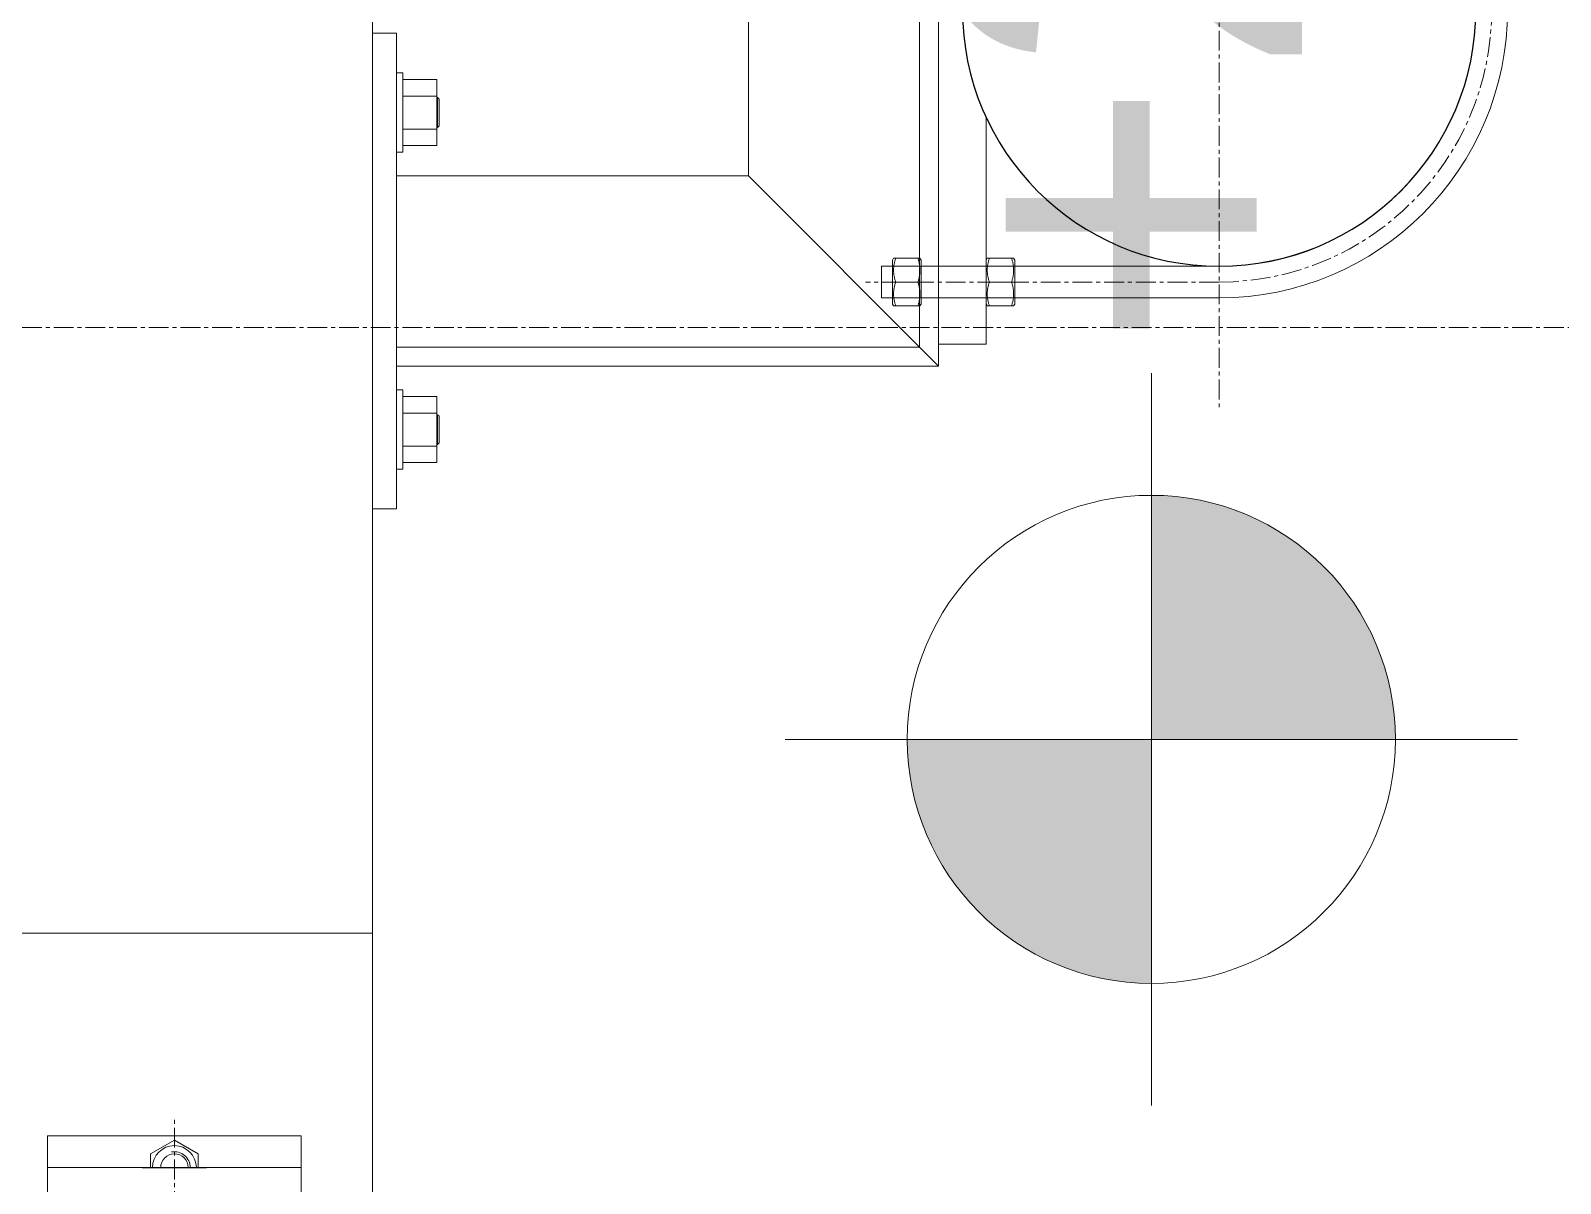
# Model space of a CAD drawing. Header units: millimetres. Extents: x 47998 to 491357, y 29487 to 305355.
# Drawn here: x 49559.1 to 49655.6, y 30339.2 to 30411.9 of the extents above; entities that cross this region are included whole.
import ezdxf

# ---------------------------------------------------------------- set-up
doc = ezdxf.new("R2010")
doc.units = ezdxf.units.MM
doc.linetypes.add('GP kota 28.53_PBS_strojarstvo_rashladni_sustav$0$AM_ISO08W050x2', pattern=[9, 6, -0.75, 1.5, -0.75])
doc.linetypes.add('GP kota 28.53_PBS_strojarstvo_rashladni_sustav$0$CENTER', pattern=[2, 1.25, -0.25, 0.25, -0.25])
doc.styles.add('GP kota 28.53_PBS_arhitektura$0$KOTE', font='arial.ttf')

msp = doc.modelspace()

# ---------------------------------------------------------------- hatches: boundary and pattern name
at = {"linetype": 'Continuous', "lineweight": 20}
h = msp.add_hatch(color=2, dxfattribs=at)
h.paths.add_polyline_path([(49629.801, 30351.772), (49629.801, 30367.169), (49614.404, 30367.169, 0.414214)])
h.paths.add_polyline_path([(49645.197, 30367.169, 0.414214), (49629.801, 30382.565), (49629.801, 30367.169)])

# ---------------------------------------------------------------- linework, layer by layer
at = {"color": 4, "linetype": 'Continuous', "lineweight": 20}
for p, q in [((49580.677, 30534.953), (49580.677, 30169.953)), ((49580.677, 30354.953), (49555.677, 30354.953))]:
    msp.add_line(p, q, dxfattribs=at)
at = {"color": 4, "linetype": 'GP kota 28.53_PBS_strojarstvo_rashladni_sustav$0$CENTER', "lineweight": 9}
for p, q in [((49634.077, 30513.867), (49634.077, 30388.106)), ((49634.077, 30396.019), (49611.778, 30396.019)), ((49224.564, 30393.161), (49757.964, 30393.161)), ((49568.177, 30317.416), (49568.177, 30343.162))]:
    msp.add_line(p, q, dxfattribs=at)
at = {"color": 1, "linetype": 'Continuous', "lineweight": 15}
for p, q in [((49616.382, 30390.711), (49616.382, 30435.711)), ((49615.182, 30434.511), (49615.182, 30391.911)), ((49604.382, 30402.711), (49604.382, 30423.711)), ((49580.677, 30381.711), (49580.677, 30411.711)), ((49582.177, 30411.711), (49580.677, 30411.711)), ((49582.177, 30411.711), (49582.177, 30381.711)), ((49582.577, 30409.211), (49582.177, 30409.211)), ((49582.577, 30409.211), (49582.577, 30404.211)), ((49582.577, 30408.79), (49584.727, 30408.79)), ((49584.727, 30408.79), (49584.727, 30407.751)), ((49582.577, 30407.751), (49584.727, 30407.751)), ((49584.727, 30407.751), (49584.727, 30405.672)), ((49584.727, 30407.651), (49584.777, 30407.651)), ((49584.777, 30405.771), (49584.777, 30407.651)), ((49584.877, 30407.551), (49584.777, 30407.651)), ((49584.877, 30405.871), (49584.877, 30407.551)), ((49582.577, 30405.672), (49584.727, 30405.672)), ((49584.727, 30405.771), (49584.777, 30405.771)), ((49584.727, 30405.672), (49584.727, 30404.633)), ((49584.877, 30405.871), (49584.777, 30405.771)), ((49619.382, 30406.404), (49619.382, 30392.111)), ((49582.577, 30404.633), (49584.727, 30404.633)), ((49582.577, 30404.211), (49582.177, 30404.211)), ((49604.382, 30402.711), (49582.177, 30402.711)), ((49582.177, 30390.711), (49582.177, 30402.711)), ((49604.382, 30402.711), (49616.382, 30390.711)), ((49634.077, 30397.019), (49612.769, 30397.019)), ((49612.769, 30395.019), (49612.769, 30397.019)), ((49613.473, 30397.404), (49613.539, 30397.519)), ((49613.473, 30394.634), (49613.473, 30397.404)), ((49615.072, 30397.519), (49613.673, 30397.519)), ((49615.273, 30397.404), (49615.206, 30397.519)), ((49615.273, 30394.634), (49615.273, 30397.404)), ((49619.382, 30397.404), (49619.448, 30397.519)), ((49619.382, 30394.634), (49619.382, 30397.404)), ((49620.981, 30397.519), (49619.582, 30397.519)), ((49621.182, 30397.404), (49621.115, 30397.519)), ((49621.182, 30394.634), (49621.182, 30397.404)), ((49615.072, 30396.019), (49613.673, 30396.019)), ((49620.981, 30396.019), (49619.582, 30396.019)), ((49634.077, 30395.019), (49612.769, 30395.019)), ((49613.473, 30394.634), (49613.539, 30394.519)), ((49615.072, 30394.519), (49613.673, 30394.519)), ((49615.273, 30394.634), (49615.206, 30394.519)), ((49619.382, 30394.634), (49619.448, 30394.519)), ((49620.981, 30394.519), (49619.582, 30394.519)), ((49621.182, 30394.634), (49621.115, 30394.519)), ((49617.882, 30392.111), (49616.382, 30392.111)), ((49619.382, 30392.111), (49616.382, 30392.111)), ((49615.182, 30391.911), (49582.177, 30391.911)), ((49616.382, 30390.711), (49582.177, 30390.711)), ((49582.577, 30389.211), (49582.177, 30389.211)), ((49582.577, 30389.211), (49582.577, 30384.211)), ((49582.577, 30388.79), (49584.727, 30388.79)), ((49584.727, 30388.79), (49584.727, 30387.751)), ((49582.577, 30387.751), (49584.727, 30387.751)), ((49584.727, 30387.751), (49584.727, 30385.672)), ((49584.727, 30387.651), (49584.777, 30387.651)), ((49584.777, 30385.771), (49584.777, 30387.651)), ((49584.877, 30387.551), (49584.777, 30387.651)), ((49584.877, 30385.871), (49584.877, 30387.551)), ((49582.577, 30385.672), (49584.727, 30385.672)), ((49584.727, 30385.771), (49584.777, 30385.771)), ((49584.727, 30385.672), (49584.727, 30384.633)), ((49584.877, 30385.871), (49584.777, 30385.771)), ((49582.577, 30384.633), (49584.727, 30384.633)), ((49582.577, 30384.211), (49582.177, 30384.211)), ((49582.177, 30381.711), (49580.677, 30381.711)), ((49560.177, 30342.161), (49560.177, 30318.161)), ((49560.177, 30342.161), (49576.177, 30342.161)), ((49566.677, 30341.027), (49568.177, 30341.893)), ((49568.177, 30341.893), (49569.677, 30341.027)), ((49576.177, 30342.161), (49576.177, 30318.161)), ((49566.677, 30340.161), (49566.677, 30341.027)), ((49569.677, 30341.027), (49569.677, 30340.161)), ((49560.177, 30340.161), (49576.177, 30340.161))]:
    msp.add_line(p, q, dxfattribs=at)
at = {"color": 2, "linetype": 'Continuous', "lineweight": 20}
for p, q in [((49629.801, 30344.074), (49629.801, 30390.263)), ((49606.706, 30367.169), (49652.895, 30367.169))]:
    msp.add_line(p, q, dxfattribs=at)
at = {"color": 4, "linetype": 'GP kota 28.53_PBS_strojarstvo_rashladni_sustav$0$AM_ISO08W050x2', "lineweight": 25}
msp.add_line((49566.145, 30340.161), (49570.209, 30340.161), dxfattribs=at)
at = {"color": 2, "linetype": 'Continuous', "lineweight": 20}
msp.add_circle((49629.801, 30367.169), 15.396, dxfattribs=at)
at = {"color": 1, "linetype": 'Continuous', "lineweight": 15}
for centre, radius, start, end in [((49634.077, 30413.211), 18.192, 270, 90), ((49634.077, 30413.211), 16.192, 270, 90), ((49634.077, 30413.211), 16.195, 180, 0), ((49568.177, 30340.161), 1.385, 0, 180), ((49568.177, 30340.161), 0.865, 0, 180)]:
    msp.add_arc(centre, radius, start, end, dxfattribs=at)
at = {"color": 4, "linetype": 'GP kota 28.53_PBS_strojarstvo_rashladni_sustav$0$CENTER', "lineweight": 9}
msp.add_arc((49634.077, 30413.211), 17.192, 270, 90, dxfattribs=at)
at = {"color": 1, "linetype": 'Continuous', "lineweight": -3}
msp.add_arc((49634.077, 30413.211), 16.195, 180, 0, dxfattribs=at)
at = {"color": 4, "linetype": 'Continuous', "lineweight": 9}
msp.add_arc((49568.177, 30340.161), 1, 0, 100, dxfattribs=at)
at = {"color": 1, "linetype": 'Continuous', "lineweight": 15}
for points, weights in [([(49613.539, 30397.519), (49613.539, 30397.519), (49613.673, 30397.519)], [1.07735026919, 1.07735026919, 1]), ([(49613.673, 30397.519), (49613.423, 30396.769), (49613.673, 30396.019)], [1, 1.15470053838, 1]), ([(49615.072, 30396.019), (49615.322, 30396.769), (49615.072, 30397.519)], [1, 1.15470053838, 1]), ([(49615.072, 30397.519), (49615.206, 30397.519), (49615.206, 30397.519)], [1, 1.07735026919, 1.07735026919]), ([(49619.448, 30397.519), (49619.448, 30397.519), (49619.582, 30397.519)], [1.07735026919, 1.07735026919, 1]), ([(49619.582, 30397.519), (49619.332, 30396.769), (49619.582, 30396.019)], [1, 1.15470053838, 1]), ([(49620.981, 30396.019), (49621.231, 30396.769), (49620.981, 30397.519)], [1, 1.15470053838, 1]), ([(49620.981, 30397.519), (49621.115, 30397.519), (49621.115, 30397.519)], [1, 1.07735026919, 1.07735026919]), ([(49613.673, 30396.019), (49613.423, 30395.269), (49613.673, 30394.519)], [1, 1.15470053838, 1]), ([(49615.072, 30394.519), (49615.322, 30395.269), (49615.072, 30396.019)], [1, 1.15470053838, 1]), ([(49619.582, 30396.019), (49619.332, 30395.269), (49619.582, 30394.519)], [1, 1.15470053838, 1]), ([(49620.981, 30394.519), (49621.231, 30395.269), (49620.981, 30396.019)], [1, 1.15470053838, 1]), ([(49613.673, 30394.519), (49613.539, 30394.519), (49613.539, 30394.519)], [1, 1.07735026919, 1.07735026919]), ([(49615.206, 30394.519), (49615.206, 30394.519), (49615.072, 30394.519)], [1.07735026919, 1.07735026919, 1]), ([(49619.582, 30394.519), (49619.448, 30394.519), (49619.448, 30394.519)], [1, 1.07735026919, 1.07735026919]), ([(49621.115, 30394.519), (49621.115, 30394.519), (49620.981, 30394.519)], [1.07735026919, 1.07735026919, 1])]:
    msp.add_rational_spline(points, weights, degree=2, dxfattribs=at)

# ---------------------------------------------------------------- texts
at = {"color": 2, "linetype": 'Continuous', "lineweight": 20, "style": 'GP kota 28.53_PBS_arhitektura$0$KOTE', "width": 0.95}
msp.add_attdef('+26,63', (49639.298, 30391.642), '', height=22.275, rotation=90, dxfattribs=at)

doc.saveas('drawing.dxf')
